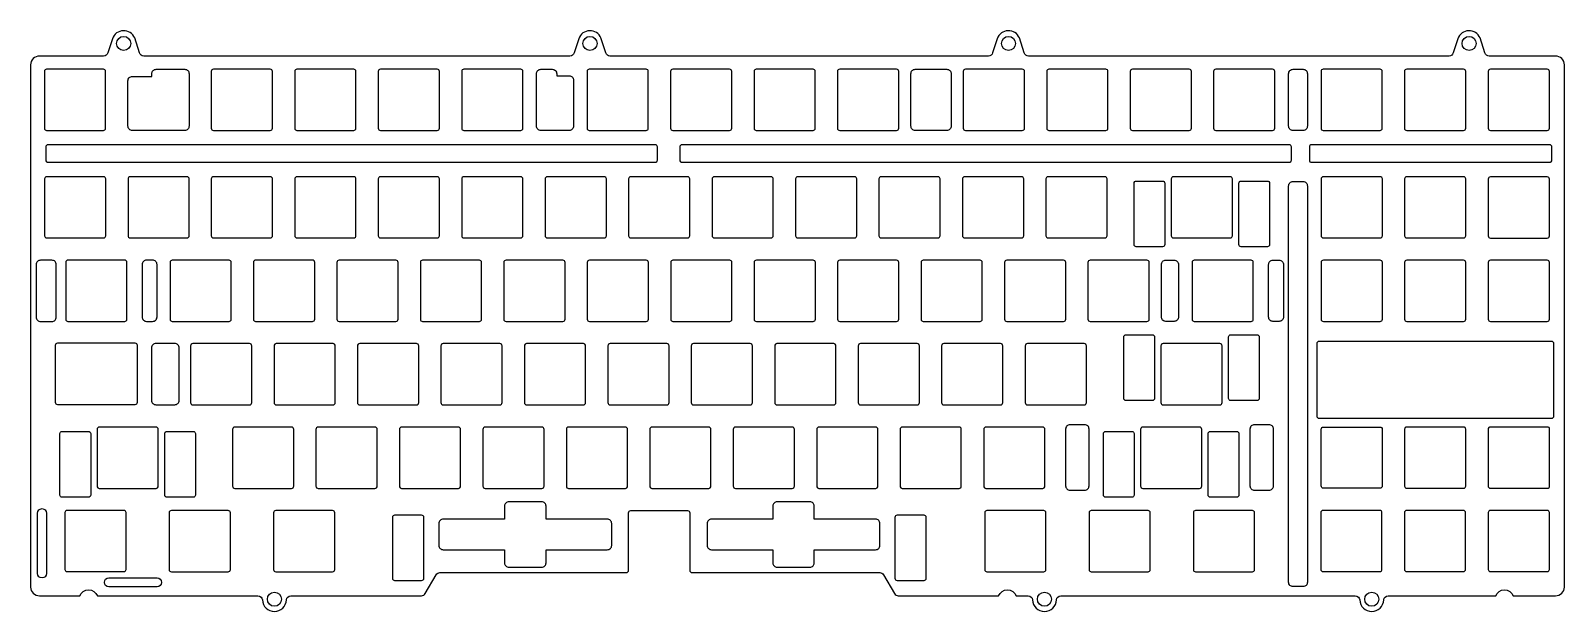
# Model space of a CAD drawing. Header units: millimetres. Extents: x -10 to 340, y -117 to 16.
import ezdxf

# ---------------------------------------------------------------- set-up
doc = ezdxf.new("R2010")
doc.units = ezdxf.units.MM
doc.header["$MEASUREMENT"] = 0

msp = doc.modelspace()

# ---------------------------------------------------------------- linework, layer by layer
at = {"color": 7, "linetype": 'Continuous', "true_color": 0xffffff}
for p, q in [((283.08, -55.58), (283.08, -72.08)), ((336.62, -55.08), (283.58, -55.08)), ((337.12, -72.08), (337.12, -55.58)), ((283.58, -72.58), (336.62, -72.58))]:
    msp.add_line(p, q, dxfattribs=at)
at = {"color": 7, "true_color": 0xffffff}
for points in [[(139.66, -93.63, -0.414214), (140.16, -94.13), (140.16, -107.25, 0.414214), (140.66, -107.75), (183.45, -107.75, -0.267949), (184.32, -108.25), (186.8, -112.55, 0.267949), (187.67, -113.05), (210.56, -113.05, -0.678074), (214.55, -113.05), (217.26, -113.05, -0.397629), (218.26, -114, 0.944609), (223.75, -114, -0.397629), (224.75, -113.05), (291.86, -113.05, -0.397629), (292.86, -114, 0.944609), (298.35, -114, -0.397629), (299.35, -113.05), (323.86, -113.05, -0.678074), (327.85, -113.05), (337.51, -113.05, 0.414214), (339.51, -111.05), (339.51, 7.97, 0.414214), (337.51, 9.97), (322.36, 9.97, -0.325562), (321.41, 10.67), (320.31, 14.09, 0.686923), (315.23, 13.93), (314.19, 10.67, -0.32666), (313.24, 9.97), (217.36, 9.97, -0.325562), (216.41, 10.67), (215.31, 14.09, 0.686923), (210.23, 13.93), (209.19, 10.67, -0.32666), (208.24, 9.97), (121.96, 9.97, -0.325562), (121.01, 10.67), (119.91, 14.09, 0.686923), (114.83, 13.93), (113.79, 10.67, -0.32666), (112.84, 9.97), (15.66, 9.97, -0.325562), (14.71, 10.67), (13.61, 14.09, 0.686923), (8.53, 13.93), (7.49, 10.67, -0.32666), (6.54, 9.97), (-8.1, 9.97, 0.414214), (-10.1, 7.97), (-10.1, -111.05, 0.414214), (-8.1, -113.05), (1.11, -113.05, -0.678074), (5.1, -113.05), (41.72, -113.05, -0.397629), (42.72, -114, 0.944609), (48.21, -114, -0.397629), (49.21, -113.05), (78.99, -113.05, 0.267949), (79.86, -112.55), (82.34, -108.25, -0.267949), (83.21, -107.75), (125.71, -107.75, 0.414214), (126.21, -107.25), (126.21, -94.13, -0.414214), (126.71, -93.63)], [(6.97, 6.47, 0.414214), (6.47, 6.97), (-6.47, 6.97, 0.414214), (-6.97, 6.47), (-6.97, -6.47, 0.414214), (-6.47, -6.97), (6.47, -6.97, 0.414214), (6.97, -6.47)], [(25.01, 6.95, -0.414214), (26.01, 5.95), (26.01, -6, -0.414214), (25.01, -7), (13.08, -7, -0.414214), (12.08, -6), (12.08, 4.35, -0.414214), (13.08, 5.35), (17.52, 5.35), (17.52, 5.95, -0.414214), (18.52, 6.95)], [(45.01, 6.46, 0.414214), (44.51, 6.96), (31.56, 6.96, 0.414214), (31.06, 6.46), (31.06, -6.49, 0.414214), (31.56, -6.99), (44.51, -6.99, 0.414214), (45.01, -6.49)], [(64.05, 6.46, 0.414214), (63.55, 6.96), (50.6, 6.96, 0.414214), (50.1, 6.46), (50.1, -6.49, 0.414214), (50.6, -6.99), (63.55, -6.99, 0.414214), (64.05, -6.49)], [(83.08, 6.46, 0.414214), (82.58, 6.96), (69.63, 6.96, 0.414214), (69.13, 6.46), (69.13, -6.49, 0.414214), (69.63, -6.99), (82.58, -6.99, 0.414214), (83.08, -6.49)], [(102.1, 6.46, 0.414214), (101.6, 6.96), (88.65, 6.96, 0.414214), (88.15, 6.46), (88.15, -6.49, 0.414214), (88.65, -6.99), (101.6, -6.99, 0.414214), (102.1, -6.49)], [(106.21, -7, -0.414214), (105.21, -6), (105.21, 5.95, -0.414214), (106.21, 6.95), (108.81, 6.95, -0.414214), (109.81, 5.95), (109.81, 5.5), (112.66, 5.5, -0.414214), (113.66, 4.5), (113.66, -6, -0.414214), (112.66, -7)], [(130.7, 6.46, 0.414214), (130.2, 6.96), (117.25, 6.96, 0.414214), (116.75, 6.46), (116.75, -6.49, 0.414214), (117.25, -6.99), (130.2, -6.99, 0.414214), (130.7, -6.49)], [(149.73, 6.46, 0.414214), (149.23, 6.96), (136.28, 6.96, 0.414214), (135.78, 6.46), (135.78, -6.49, 0.414214), (136.28, -6.99), (149.23, -6.99, 0.414214), (149.73, -6.49)], [(168.75, 6.46, 0.414214), (168.25, 6.96), (155.3, 6.96, 0.414214), (154.8, 6.46), (154.8, -6.49, 0.414214), (155.3, -6.99), (168.25, -6.99, 0.414214), (168.75, -6.49)], [(187.77, 6.46, 0.414214), (187.27, 6.96), (174.32, 6.96, 0.414214), (173.82, 6.46), (173.82, -6.49, 0.414214), (174.32, -6.99), (187.27, -6.99, 0.414214), (187.77, -6.49)], [(199.73, -6, -0.414214), (198.73, -7), (191.56, -7, -0.414214), (190.56, -6), (190.56, 5.95, -0.414214), (191.56, 6.95), (198.73, 6.95, -0.414214), (199.73, 5.95)], [(216.45, 6.46, 0.414214), (215.95, 6.96), (203, 6.96, 0.414214), (202.5, 6.46), (202.5, -6.49, 0.414214), (203, -6.99), (215.95, -6.99, 0.414214), (216.45, -6.49)], [(235.48, 6.46, 0.414214), (234.98, 6.96), (222.03, 6.96, 0.414214), (221.53, 6.46), (221.53, -6.49, 0.414214), (222.03, -6.99), (234.98, -6.99, 0.414214), (235.48, -6.49)], [(254.5, 6.46, 0.414214), (254, 6.96), (241.05, 6.96, 0.414214), (240.55, 6.46), (240.55, -6.49, 0.414214), (241.05, -6.99), (254, -6.99, 0.414214), (254.5, -6.49)], [(273.49, 6.46, 0.414214), (272.99, 6.96), (260.04, 6.96, 0.414214), (259.54, 6.46), (259.54, -6.49, 0.414214), (260.04, -6.99), (272.99, -6.99, 0.414214), (273.49, -6.49)], [(279.94, 6.95, -0.414214), (280.94, 5.95), (280.94, -6, -0.414214), (279.94, -7), (277.66, -7, -0.414214), (276.66, -6), (276.66, 5.95, -0.414214), (277.66, 6.95)], [(297.99, 6.46, 0.414214), (297.49, 6.96), (284.54, 6.96, 0.414214), (284.04, 6.46), (284.04, -6.49, 0.414214), (284.54, -6.99), (297.49, -6.99, 0.414214), (297.99, -6.49)], [(317.02, 6.46, 0.414214), (316.52, 6.96), (303.57, 6.96, 0.414214), (303.07, 6.46), (303.07, -6.49, 0.414214), (303.57, -6.99), (316.52, -6.99, 0.414214), (317.02, -6.49)], [(336.11, 6.46, 0.414214), (335.61, 6.96), (322.66, 6.96, 0.414214), (322.16, 6.46), (322.16, -6.49, 0.414214), (322.66, -6.99), (335.61, -6.99, 0.414214), (336.11, -6.49)], [(7.01, -18.04, 0.414214), (6.51, -17.54), (-6.44, -17.54, 0.414214), (-6.94, -18.04), (-6.94, -30.99, 0.414214), (-6.44, -31.49), (6.51, -31.49, 0.414214), (7.01, -30.99)], [(26.04, -18.04, 0.414214), (25.54, -17.54), (12.59, -17.54, 0.414214), (12.09, -18.04), (12.09, -30.99, 0.414214), (12.59, -31.49), (25.54, -31.49, 0.414214), (26.04, -30.99)], [(45.03, -18.04, 0.414214), (44.53, -17.54), (31.58, -17.54, 0.414214), (31.08, -18.04), (31.08, -30.99, 0.414214), (31.58, -31.49), (44.53, -31.49, 0.414214), (45.03, -30.99)], [(64.06, -18.04, 0.414214), (63.56, -17.54), (50.61, -17.54, 0.414214), (50.11, -18.04), (50.11, -30.99, 0.414214), (50.61, -31.49), (63.56, -31.49, 0.414214), (64.06, -30.99)], [(83.08, -18.04, 0.414214), (82.58, -17.54), (69.63, -17.54, 0.414214), (69.13, -18.04), (69.13, -30.99, 0.414214), (69.63, -31.49), (82.58, -31.49, 0.414214), (83.08, -30.99)], [(102.1, -18.04, 0.414214), (101.6, -17.54), (88.65, -17.54, 0.414214), (88.15, -18.04), (88.15, -30.99, 0.414214), (88.65, -31.49), (101.6, -31.49, 0.414214), (102.1, -30.99)], [(121.13, -18.04, 0.414214), (120.63, -17.54), (107.68, -17.54, 0.414214), (107.18, -18.04), (107.18, -30.99, 0.414214), (107.68, -31.49), (120.63, -31.49, 0.414214), (121.13, -30.99)], [(140.15, -18.04, 0.414214), (139.65, -17.54), (126.7, -17.54, 0.414214), (126.2, -18.04), (126.2, -30.99, 0.414214), (126.7, -31.49), (139.65, -31.49, 0.414214), (140.15, -30.99)], [(159.17, -18.04, 0.414214), (158.67, -17.54), (145.72, -17.54, 0.414214), (145.22, -18.04), (145.22, -30.99, 0.414214), (145.72, -31.49), (158.67, -31.49, 0.414214), (159.17, -30.99)], [(178.2, -18.04, 0.414214), (177.7, -17.54), (164.75, -17.54, 0.414214), (164.25, -18.04), (164.25, -30.99, 0.414214), (164.75, -31.49), (177.7, -31.49, 0.414214), (178.2, -30.99)], [(197.22, -18.04, 0.414214), (196.72, -17.54), (183.77, -17.54, 0.414214), (183.27, -18.04), (183.27, -30.99, 0.414214), (183.77, -31.49), (196.72, -31.49, 0.414214), (197.22, -30.99)], [(216.26, -18.04, 0.414214), (215.76, -17.54), (202.81, -17.54, 0.414214), (202.31, -18.04), (202.31, -30.99, 0.414214), (202.81, -31.49), (215.76, -31.49, 0.414214), (216.26, -30.99)], [(235.28, -18.04, 0.414214), (234.78, -17.54), (221.83, -17.54, 0.414214), (221.33, -18.04), (221.33, -30.99, 0.414214), (221.83, -31.49), (234.78, -31.49, 0.414214), (235.28, -30.99)], [(241.93, -18.51), (247.93, -18.51, -0.414214), (248.43, -19.01), (248.43, -33.01, -0.414214), (247.93, -33.51), (241.93, -33.51, -0.414214), (241.43, -33.01), (241.43, -19.01, -0.414214)], [(263.84, -18.04, 0.414214), (263.34, -17.54), (250.39, -17.54, 0.414214), (249.89, -18.04), (249.89, -30.99, 0.414214), (250.39, -31.49), (263.34, -31.49, 0.414214), (263.84, -30.99)], [(265.31, -19.01, -0.414214), (265.81, -18.51), (271.81, -18.51, -0.414214), (272.31, -19.01), (272.31, -33.01, -0.414214), (271.81, -33.51), (265.81, -33.51, -0.414214), (265.31, -33.01)], [(279.94, -18.63, -0.414214), (280.94, -19.63), (280.94, -109.96, -0.414214), (279.94, -110.96), (277.66, -110.96, -0.414214), (276.66, -109.96), (276.66, -19.63, -0.414214), (277.66, -18.63)], [(298.02, -18.04, 0.414214), (297.52, -17.54), (284.57, -17.54, 0.414214), (284.07, -18.04), (284.07, -30.99, 0.414214), (284.57, -31.49), (297.52, -31.49, 0.414214), (298.02, -30.99)], [(317.04, -18.04, 0.414214), (316.54, -17.54), (303.59, -17.54, 0.414214), (303.09, -18.04), (303.09, -30.99, 0.414214), (303.59, -31.49), (316.54, -31.49, 0.414214), (317.04, -30.99)], [(336.11, -18.08, 0.414214), (335.61, -17.58), (322.66, -17.58, 0.414214), (322.16, -18.08), (322.16, -31.03, 0.414214), (322.66, -31.53), (335.61, -31.53, 0.414214), (336.11, -31.03)], [(-7.83, -50.52), (-5.25, -50.52, 0.414214), (-4.25, -49.52), (-4.25, -37.57, 0.414214), (-5.25, -36.57), (-7.83, -36.57, 0.414214), (-8.83, -37.57), (-8.83, -49.52, 0.414214)], [(11.85, -37.05, 0.414214), (11.35, -36.55), (-1.6, -36.55, 0.414214), (-2.1, -37.05), (-2.1, -50, 0.414214), (-1.6, -50.5), (11.35, -50.5, 0.414214), (11.85, -50)], [(17.7, -36.55), (16.3, -36.55, 0.414214), (15.3, -37.55), (15.3, -49.5, 0.414214), (16.3, -50.5), (17.7, -50.5, 0.414214), (18.7, -49.5), (18.7, -37.55, 0.414214)], [(35.62, -37.06, 0.414214), (35.12, -36.56), (22.17, -36.56, 0.414214), (21.67, -37.06), (21.67, -50.01, 0.414214), (22.17, -50.51), (35.12, -50.51, 0.414214), (35.62, -50.01)], [(54.64, -37.05, 0.414214), (54.14, -36.55), (41.19, -36.55, 0.414214), (40.69, -37.05), (40.69, -50, 0.414214), (41.19, -50.5), (54.14, -50.5, 0.414214), (54.64, -50)], [(73.66, -37.06, 0.414214), (73.16, -36.56), (60.21, -36.56, 0.414214), (59.71, -37.06), (59.71, -50.01, 0.414214), (60.21, -50.51), (73.16, -50.51, 0.414214), (73.66, -50.01)], [(92.68, -37.06, 0.414214), (92.18, -36.56), (79.23, -36.56, 0.414214), (78.73, -37.06), (78.73, -50.01, 0.414214), (79.23, -50.51), (92.18, -50.51, 0.414214), (92.68, -50.01)], [(111.71, -37.06, 0.414214), (111.21, -36.56), (98.26, -36.56, 0.414214), (97.76, -37.06), (97.76, -50.01, 0.414214), (98.26, -50.51), (111.21, -50.51, 0.414214), (111.71, -50.01)], [(130.73, -37.06, 0.414214), (130.23, -36.56), (117.28, -36.56, 0.414214), (116.78, -37.06), (116.78, -50.01, 0.414214), (117.28, -50.51), (130.23, -50.51, 0.414214), (130.73, -50.01)], [(149.75, -37.06, 0.414214), (149.25, -36.56), (136.3, -36.56, 0.414214), (135.8, -37.06), (135.8, -50.01, 0.414214), (136.3, -50.51), (149.25, -50.51, 0.414214), (149.75, -50.01)], [(168.77, -37.06, 0.414214), (168.27, -36.56), (155.32, -36.56, 0.414214), (154.82, -37.06), (154.82, -50.01, 0.414214), (155.32, -50.51), (168.27, -50.51, 0.414214), (168.77, -50.01)], [(187.8, -37.06, 0.414214), (187.3, -36.56), (174.35, -36.56, 0.414214), (173.85, -37.06), (173.85, -50.01, 0.414214), (174.35, -50.51), (187.3, -50.51, 0.414214), (187.8, -50.01)], [(206.82, -37.06, 0.414214), (206.32, -36.56), (193.37, -36.56, 0.414214), (192.87, -37.06), (192.87, -50.01, 0.414214), (193.37, -50.51), (206.32, -50.51, 0.414214), (206.82, -50.01)], [(225.85, -37.06, 0.414214), (225.35, -36.56), (212.4, -36.56, 0.414214), (211.9, -37.06), (211.9, -50.01, 0.414214), (212.4, -50.51), (225.35, -50.51, 0.414214), (225.85, -50.01)], [(244.87, -37.06, 0.414214), (244.37, -36.56), (231.42, -36.56, 0.414214), (230.92, -37.06), (230.92, -50.01, 0.414214), (231.42, -50.51), (244.37, -50.51, 0.414214), (244.87, -50.01)], [(248.65, -50.5, -0.414214), (247.65, -49.5), (247.65, -37.55, -0.414214), (248.65, -36.55), (250.55, -36.55, -0.414214), (251.55, -37.55), (251.55, -49.5, -0.414214), (250.55, -50.5)], [(268.61, -37.06, 0.414214), (268.11, -36.56), (255.16, -36.56, 0.414214), (254.66, -37.06), (254.66, -50.01, 0.414214), (255.16, -50.51), (268.11, -50.51, 0.414214), (268.61, -50.01)], [(273.09, -50.5, -0.414214), (272.09, -49.5), (272.09, -37.55, -0.414214), (273.09, -36.55), (274.49, -36.55, -0.414214), (275.49, -37.55), (275.49, -49.5, -0.414214), (274.49, -50.5)], [(298.02, -37.06, 0.414214), (297.52, -36.56), (284.57, -36.56, 0.414214), (284.07, -37.06), (284.07, -50.01, 0.414214), (284.57, -50.51), (297.52, -50.51, 0.414214), (298.02, -50.01)], [(317.04, -37.07, 0.414214), (316.54, -36.57), (303.59, -36.57, 0.414214), (303.09, -37.07), (303.09, -50.02, 0.414214), (303.59, -50.52), (316.54, -50.52, 0.414214), (317.04, -50.02)], [(336.11, -37.08, 0.414214), (335.61, -36.58), (322.66, -36.58, 0.414214), (322.16, -37.08), (322.16, -50.03, 0.414214), (322.66, -50.53), (335.61, -50.53, 0.414214), (336.11, -50.03)], [(14.23, -68.94), (14.23, -55.99, 0.414214), (13.73, -55.49), (-3.99, -55.49, 0.414214), (-4.49, -55.99), (-4.49, -68.94, 0.414214), (-3.99, -69.44), (13.73, -69.44, 0.414214)], [(23.75, -68.5), (23.75, -56.55, 0.414214), (22.75, -55.55), (18.45, -55.55, 0.414214), (17.45, -56.55), (17.45, -68.5, 0.414214), (18.45, -69.5), (22.75, -69.5, 0.414214)], [(40.31, -56.08, 0.414214), (39.81, -55.58), (26.86, -55.58, 0.414214), (26.36, -56.08), (26.36, -69.03, 0.414214), (26.86, -69.53), (39.81, -69.53, 0.414214), (40.31, -69.03)], [(59.33, -56.08, 0.414214), (58.83, -55.58), (45.88, -55.58, 0.414214), (45.38, -56.08), (45.38, -69.03, 0.414214), (45.88, -69.53), (58.83, -69.53, 0.414214), (59.33, -69.03)], [(78.35, -56.08, 0.414214), (77.85, -55.58), (64.9, -55.58, 0.414214), (64.4, -56.08), (64.4, -69.03, 0.414214), (64.9, -69.53), (77.85, -69.53, 0.414214), (78.35, -69.03)], [(97.37, -56.08, 0.414214), (96.87, -55.58), (83.92, -55.58, 0.414214), (83.42, -56.08), (83.42, -69.03, 0.414214), (83.92, -69.53), (96.87, -69.53, 0.414214), (97.37, -69.03)], [(116.4, -56.08, 0.414214), (115.9, -55.58), (102.95, -55.58, 0.414214), (102.45, -56.08), (102.45, -69.03, 0.414214), (102.95, -69.53), (115.9, -69.53, 0.414214), (116.4, -69.03)], [(135.44, -56.08, 0.414214), (134.94, -55.58), (121.99, -55.58, 0.414214), (121.49, -56.08), (121.49, -69.03, 0.414214), (121.99, -69.53), (134.94, -69.53, 0.414214), (135.44, -69.03)], [(154.44, -56.08, 0.414214), (153.94, -55.58), (140.99, -55.58, 0.414214), (140.49, -56.08), (140.49, -69.03, 0.414214), (140.99, -69.53), (153.94, -69.53, 0.414214), (154.44, -69.03)], [(173.47, -56.08, 0.414214), (172.97, -55.58), (160.02, -55.58, 0.414214), (159.52, -56.08), (159.52, -69.03, 0.414214), (160.02, -69.53), (172.97, -69.53, 0.414214), (173.47, -69.03)], [(192.49, -56.08, 0.414214), (191.99, -55.58), (179.04, -55.58, 0.414214), (178.54, -56.08), (178.54, -69.03, 0.414214), (179.04, -69.53), (191.99, -69.53, 0.414214), (192.49, -69.03)], [(211.51, -56.08, 0.414214), (211.01, -55.58), (198.06, -55.58, 0.414214), (197.56, -56.08), (197.56, -69.03, 0.414214), (198.06, -69.53), (211.01, -69.53, 0.414214), (211.51, -69.03)], [(230.56, -56.08, 0.414214), (230.06, -55.58), (217.11, -55.58, 0.414214), (216.61, -56.08), (216.61, -69.03, 0.414214), (217.11, -69.53), (230.06, -69.53, 0.414214), (230.56, -69.03)], [(246.09, -68.06, -0.414214), (245.59, -68.56), (239.59, -68.56, -0.414214), (239.09, -68.06), (239.09, -54.06, -0.414214), (239.59, -53.56), (245.59, -53.56, -0.414214), (246.09, -54.06)], [(261.5, -56.08, 0.414214), (261, -55.58), (248.05, -55.58, 0.414214), (247.55, -56.08), (247.55, -69.03, 0.414214), (248.05, -69.53), (261, -69.53, 0.414214), (261.5, -69.03)], [(269.47, -68.56), (263.47, -68.56, -0.414214), (262.97, -68.06), (262.97, -54.06, -0.414214), (263.47, -53.56), (269.47, -53.56, -0.414214), (269.97, -54.06), (269.97, -68.06, -0.414214)], [(-2.92, -75.58), (3.08, -75.58, -0.414214), (3.58, -76.08), (3.58, -90.08, -0.414214), (3.08, -90.58), (-2.92, -90.58, -0.414214), (-3.42, -90.08), (-3.42, -76.08, -0.414214)], [(18.99, -75.11, 0.414214), (18.49, -74.61), (5.54, -74.61, 0.414214), (5.04, -75.11), (5.04, -88.06, 0.414214), (5.54, -88.56), (18.49, -88.56, 0.414214), (18.99, -88.06)], [(20.45, -76.08, -0.414214), (20.95, -75.58), (26.95, -75.58, -0.414214), (27.45, -76.08), (27.45, -90.08, -0.414214), (26.95, -90.58), (20.95, -90.58, -0.414214), (20.45, -90.08)], [(49.88, -75.11, 0.414214), (49.38, -74.61), (36.43, -74.61, 0.414214), (35.93, -75.11), (35.93, -88.06, 0.414214), (36.43, -88.56), (49.38, -88.56, 0.414214), (49.88, -88.06)], [(68.89, -75.11, 0.414214), (68.39, -74.61), (55.44, -74.61, 0.414214), (54.94, -75.11), (54.94, -88.06, 0.414214), (55.44, -88.56), (68.39, -88.56, 0.414214), (68.89, -88.06)], [(87.91, -75.11, 0.414214), (87.41, -74.61), (74.46, -74.61, 0.414214), (73.96, -75.11), (73.96, -88.06, 0.414214), (74.46, -88.56), (87.41, -88.56, 0.414214), (87.91, -88.06)], [(106.94, -75.11, 0.414214), (106.44, -74.61), (93.49, -74.61, 0.414214), (92.99, -75.11), (92.99, -88.06, 0.414214), (93.49, -88.56), (106.44, -88.56, 0.414214), (106.94, -88.06)], [(125.96, -75.11, 0.414214), (125.46, -74.61), (112.51, -74.61, 0.414214), (112.01, -75.11), (112.01, -88.06, 0.414214), (112.51, -88.56), (125.46, -88.56, 0.414214), (125.96, -88.06)], [(144.98, -75.11, 0.414214), (144.48, -74.61), (131.53, -74.61, 0.414214), (131.03, -75.11), (131.03, -88.06, 0.414214), (131.53, -88.56), (144.48, -88.56, 0.414214), (144.98, -88.06)], [(164.01, -75.11, 0.414214), (163.51, -74.61), (150.56, -74.61, 0.414214), (150.06, -75.11), (150.06, -88.06, 0.414214), (150.56, -88.56), (163.51, -88.56, 0.414214), (164.01, -88.06)], [(183.03, -75.11, 0.414214), (182.53, -74.61), (169.58, -74.61, 0.414214), (169.08, -75.11), (169.08, -88.06, 0.414214), (169.58, -88.56), (182.53, -88.56, 0.414214), (183.03, -88.06)], [(202.05, -75.11, 0.414214), (201.55, -74.61), (188.6, -74.61, 0.414214), (188.1, -75.11), (188.1, -88.06, 0.414214), (188.6, -88.56), (201.55, -88.56, 0.414214), (202.05, -88.06)], [(221.1, -75.11, 0.414214), (220.6, -74.61), (207.65, -74.61, 0.414214), (207.15, -75.11), (207.15, -88.06, 0.414214), (207.65, -88.56), (220.6, -88.56, 0.414214), (221.1, -88.06)], [(231.17, -88), (231.17, -75.05, 0.414214), (230.17, -74.05), (226.82, -74.05, 0.414214), (225.82, -75.05), (225.82, -88, 0.414214), (226.82, -89), (230.17, -89, 0.414214)], [(234.93, -75.58), (240.93, -75.58, -0.414214), (241.43, -76.08), (241.43, -90.08, -0.414214), (240.93, -90.58), (234.93, -90.58, -0.414214), (234.43, -90.08), (234.43, -76.08, -0.414214)], [(256.85, -75.11, 0.414214), (256.35, -74.61), (243.4, -74.61, 0.414214), (242.9, -75.11), (242.9, -88.06, 0.414214), (243.4, -88.56), (256.35, -88.56, 0.414214), (256.85, -88.06)], [(258.31, -76.08, -0.414214), (258.81, -75.58), (264.81, -75.58, -0.414214), (265.31, -76.08), (265.31, -90.08, -0.414214), (264.81, -90.58), (258.81, -90.58, -0.414214), (258.31, -90.08)], [(268.85, -89), (272.2, -89, 0.414214), (273.2, -88), (273.2, -75.05, 0.414214), (272.2, -74.05), (268.85, -74.05, 0.414214), (267.85, -75.05), (267.85, -88, 0.414214)], [(298.01, -88.02, -0.414214), (297.51, -88.52), (284.59, -88.52, -0.414214), (284.09, -88.02), (284.09, -75.08, -0.414214), (284.59, -74.58), (297.51, -74.58, -0.414214), (298.01, -75.08)], [(317.04, -75.08, 0.414214), (316.54, -74.58), (303.59, -74.58, 0.414214), (303.09, -75.08), (303.09, -88.03, 0.414214), (303.59, -88.53), (316.54, -88.53, 0.414214), (317.04, -88.03)], [(322.13, -75.08), (322.13, -88.02, 0.414214), (322.63, -88.52), (335.66, -88.52, 0.414214), (336.16, -88.02), (336.16, -75.08, 0.414214), (335.66, -74.58), (322.63, -74.58, 0.414214)], [(-8.51, -94.19, -1), (-6.51, -94.19), (-6.51, -107.99, -1), (-8.51, -107.99)], [(11.65, -94.09, 0.414214), (11.15, -93.59), (-1.8, -93.59, 0.414214), (-2.3, -94.09), (-2.3, -107.04, 0.414214), (-1.8, -107.54), (11.15, -107.54, 0.414214), (11.65, -107.04)], [(35.42, -94.13, 0.414214), (34.92, -93.63), (21.97, -93.63, 0.414214), (21.47, -94.13), (21.47, -107.08, 0.414214), (21.97, -107.58), (34.92, -107.58, 0.414214), (35.42, -107.08)], [(59.23, -94.13, 0.414214), (58.73, -93.63), (45.78, -93.63, 0.414214), (45.28, -94.13), (45.28, -107.08, 0.414214), (45.78, -107.58), (58.73, -107.58, 0.414214), (59.23, -107.08)], [(106.39, -106.54, 0.414214), (107.39, -105.54), (107.39, -102.55), (121.35, -102.55, 0.414214), (122.35, -101.55), (122.35, -96.6, 0.414214), (121.35, -95.6), (107.39, -95.6), (107.39, -92.61, 0.414214), (106.39, -91.61), (98.91, -91.61, 0.414214), (97.91, -92.61), (97.91, -95.6), (83.95, -95.6, 0.414214), (82.95, -96.6), (82.95, -101.55, 0.414214), (83.95, -102.55), (97.91, -102.55), (97.91, -105.54, 0.414214), (98.91, -106.54)], [(167.54, -106.54, 0.414214), (168.54, -105.54), (168.54, -102.55), (182.5, -102.55, 0.414214), (183.5, -101.55), (183.5, -96.6, 0.414214), (182.5, -95.6), (168.54, -95.6), (168.54, -92.61, 0.414214), (167.54, -91.61), (160.06, -91.61, 0.414214), (159.06, -92.61), (159.06, -95.6), (145.1, -95.6, 0.414214), (144.1, -96.6), (144.1, -101.55, 0.414214), (145.1, -102.55), (159.06, -102.55), (159.06, -105.54, 0.414214), (160.06, -106.54)], [(221.34, -94.13, 0.414214), (220.84, -93.63), (207.89, -93.63, 0.414214), (207.39, -94.13), (207.39, -107.08, 0.414214), (207.89, -107.58), (220.84, -107.58, 0.414214), (221.34, -107.08)], [(245.12, -94.13, 0.414214), (244.62, -93.63), (231.67, -93.63, 0.414214), (231.17, -94.13), (231.17, -107.08, 0.414214), (231.67, -107.58), (244.62, -107.58, 0.414214), (245.12, -107.08)], [(268.89, -94.13, 0.414214), (268.39, -93.63), (255.44, -93.63, 0.414214), (254.94, -94.13), (254.94, -107.08, 0.414214), (255.44, -107.58), (268.39, -107.58, 0.414214), (268.89, -107.08)], [(297.94, -94.09, 0.414214), (297.44, -93.59), (284.49, -93.59, 0.414214), (283.99, -94.09), (283.99, -107.04, 0.414214), (284.49, -107.54), (297.44, -107.54, 0.414214), (297.94, -107.04)], [(317, -94.09, 0.414214), (316.5, -93.59), (303.55, -93.59, 0.414214), (303.05, -94.09), (303.05, -107.04, 0.414214), (303.55, -107.54), (316.5, -107.54, 0.414214), (317, -107.04)], [(336.11, -94.09, 0.414214), (335.61, -93.59), (322.66, -93.59, 0.414214), (322.16, -94.09), (322.16, -107.04, 0.414214), (322.66, -107.54), (335.61, -107.54, 0.414214), (336.11, -107.04)], [(72.45, -95.11, -0.414214), (72.95, -94.61), (78.95, -94.61, -0.414214), (79.45, -95.11), (79.45, -109.11, -0.414214), (78.95, -109.61), (72.95, -109.61, -0.414214), (72.45, -109.11)], [(186.99, -95.11, -0.414214), (187.49, -94.61), (193.49, -94.61, -0.414214), (193.99, -95.11), (193.99, -109.11, -0.414214), (193.49, -109.61), (187.49, -109.61, -0.414214), (186.99, -109.11)], [(18.7, -108.99, -1), (18.7, -110.99), (7.7, -110.99, -1), (7.7, -108.99)]]:
    msp.add_lwpolyline(points, format="xyb", close=True, dxfattribs=at)
at = {"color": 7, "linetype": 'Continuous', "true_color": 0xffffff}
for points in [[(-6.16, -14.25), (132.29, -14.25, 0.414214), (132.79, -13.75), (132.79, -10.75, 0.414214), (132.29, -10.25), (-6.16, -10.25, 0.414214), (-6.66, -10.75), (-6.66, -13.75, 0.414214)], [(276.81, -10.25), (138.36, -10.25, 0.414214), (137.86, -10.75), (137.86, -13.75, 0.414214), (138.36, -14.25), (276.81, -14.25, 0.414214), (277.31, -13.75), (277.31, -10.75, 0.414214)], [(281.38, -10.75), (281.38, -13.75, 0.414214), (281.88, -14.25), (336.18, -14.25, 0.414214), (336.68, -13.75), (336.68, -10.75, 0.414214), (336.18, -10.25), (281.88, -10.25, 0.414214)]]:
    msp.add_lwpolyline(points, format="xyb", close=True, dxfattribs=at)
at = {"color": 7, "true_color": 0xffffff}
for centre in [(11.1, 12.85), (117.4, 12.85), (212.8, 12.85), (317.8, 12.85), (45.46, -113.84), (221, -113.84), (295.6, -113.84)]:
    msp.add_circle(centre, 1.6, dxfattribs=at)
at = {"color": 7, "linetype": 'Continuous', "true_color": 0xffffff}
for centre, start, end in [((283.58, -55.58), 90, 180), ((336.62, -55.58), 0, 90), ((283.58, -72.08), 180, 270), ((336.62, -72.08), 270, 0)]:
    msp.add_arc(centre, 0.5, start, end, dxfattribs=at)

doc.saveas('drawing.dxf')
